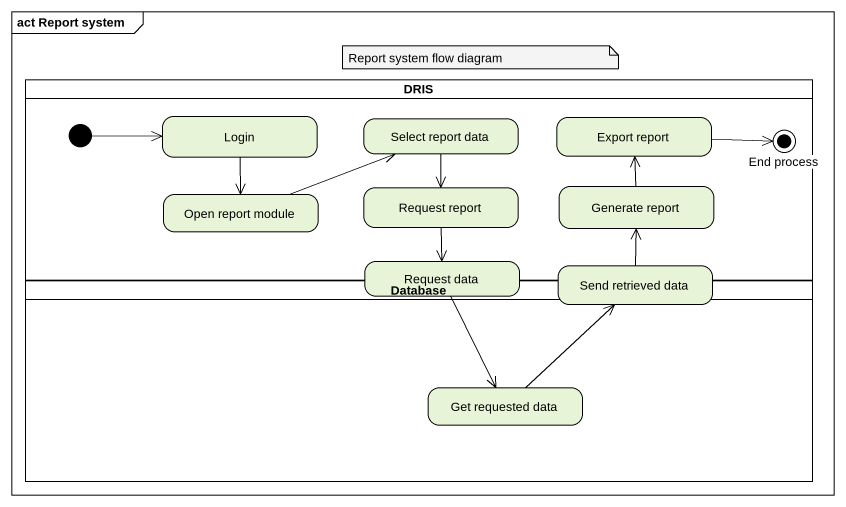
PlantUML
@startuml
mainframe act Report system
hide empty description
state DRIS <<partition>> {
  state Login
  state "Select report data" as Select_report_data
  state "Export report" as Export_report
  state "End process" as End_process <<end>>
  state "Open report module" as Open_report_module
  state "Request report" as Request_report
  state "Generate report" as Generate_report
  [*] -right-> Login
}
state "Request data" as Request_data
state "Send retrieved data" as Send_retrieved_data
state "Database" as Database_ <<partition>> {
  state "Get requested data" as Get_requested_data
}
Login --> Open_report_module
Select_report_data --> Request_report
Export_report -right-> End_process
Open_report_module -right-> Select_report_data
Request_report --> Request_data
Generate_report -up-> Export_report
Request_data --> Get_requested_data
Send_retrieved_data -up-> Generate_report
Get_requested_data -up-> Send_retrieved_data
note as N1
  Report system flow diagram
end note
@enduml
